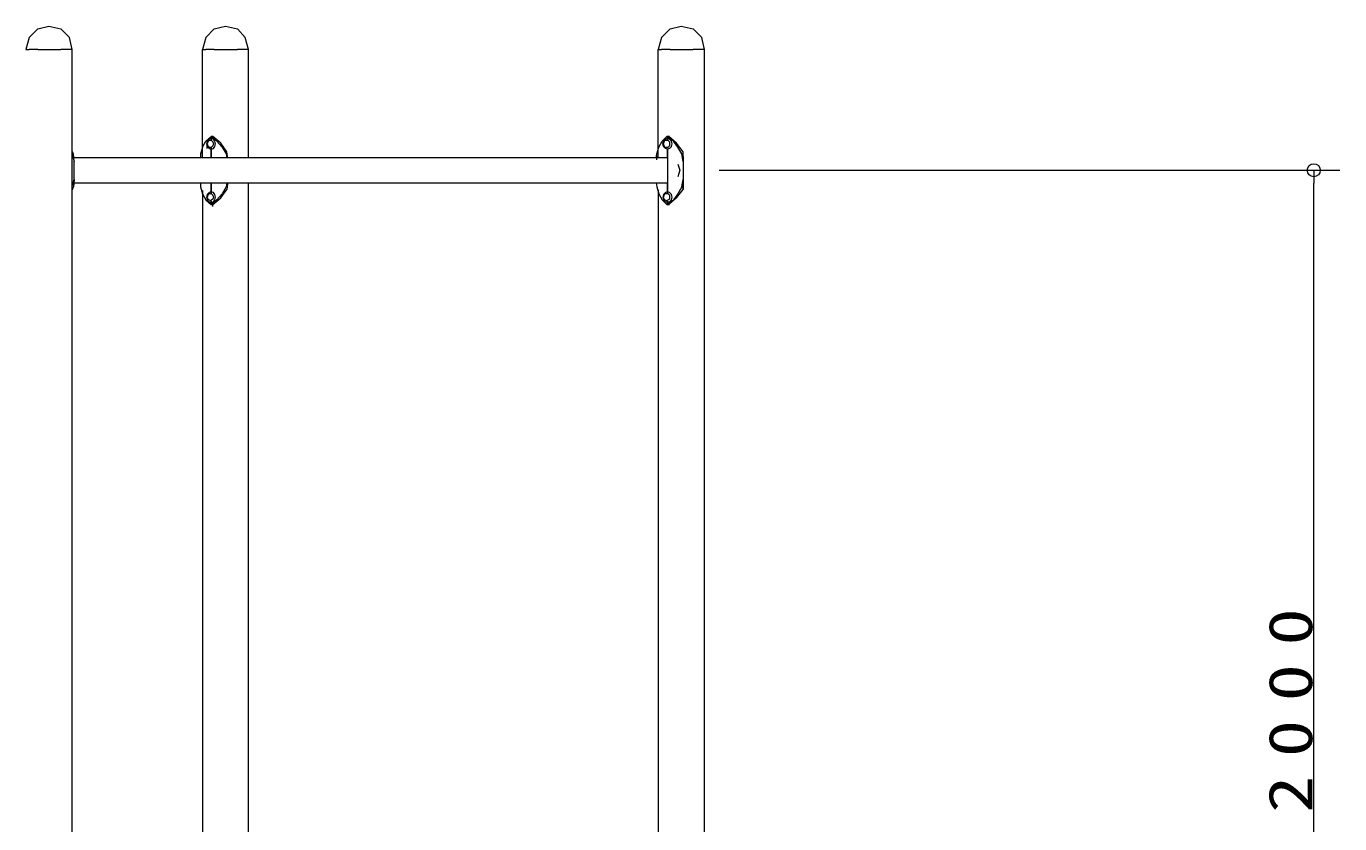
# Model space of a CAD drawing. Units: millimetres on the paper. Extents: x 0 to 420, y -594 to 297.
# Drawn here: x 332.8 to 383.5, y -172.7 to -141.9 of the extents above; entities that cross this region are included whole.
import ezdxf

# ---------------------------------------------------------------- set-up
doc = ezdxf.new("R2010")
doc.units = ezdxf.units.MM
for name, color, linetype, lineweight in [('0_2', 7, 'Continuous', 13), ('2D', 7, 'Continuous', 13), ('2D_DIMENSION', 7, 'Continuous', 13)]:
    doc.layers.add(name, color=color, linetype=linetype, lineweight=lineweight)
doc.styles.add('ＭＳ ゴシック', font='')
doc.styles.get('ＭＳ ゴシック').set_extended_font_data('MS Gothic')

msp = doc.modelspace()

# ---------------------------------------------------------------- linework, layer by layer
at = {"layer": '0_2'}
msp.add_line((382.476, -147.478), (382.476, -147.978), dxfattribs=at)
msp.add_circle((382.476, -147.478), 0.25, dxfattribs=at)
at = {"layer": '2D'}
for p, q in [((333.267, -142.033), (332.937, -142.364)), ((333.267, -142.033), (333.699, -141.932)), ((333.699, -141.932), (334.156, -142.033)), ((334.156, -142.033), (334.486, -142.364)), ((340.074, -142.033), (339.744, -142.364)), ((340.074, -142.033), (340.506, -141.932)), ((340.506, -141.932), (340.963, -142.033)), ((340.963, -142.033), (341.268, -142.364)), ((357.651, -142.033), (357.321, -142.364)), ((357.651, -142.033), (358.083, -141.932)), ((358.083, -141.932), (358.54, -142.033)), ((358.54, -142.033), (358.87, -142.364)), ((332.937, -142.364), (332.81, -142.821)), ((332.81, -142.821), (332.937, -142.821)), ((333.267, -142.821), (332.937, -142.821)), ((333.267, -142.821), (333.699, -142.821)), ((333.699, -142.821), (334.156, -142.821)), ((334.486, -142.821), (334.156, -142.821)), ((334.588, -142.821), (334.486, -142.364)), ((334.588, -142.821), (334.486, -142.821)), ((334.588, -187.478), (334.588, -142.821)), ((339.744, -142.364), (339.617, -142.821)), ((339.617, -142.821), (339.744, -142.821)), ((339.617, -146.995), (339.617, -142.821)), ((340.074, -142.821), (339.744, -142.821)), ((340.074, -142.821), (340.506, -142.821)), ((340.506, -142.821), (340.963, -142.821)), ((341.268, -142.821), (340.963, -142.821)), ((341.395, -142.821), (341.268, -142.364)), ((341.395, -142.821), (341.268, -142.821)), ((341.395, -146.995), (341.395, -142.821)), ((357.321, -142.364), (357.194, -142.821)), ((357.194, -142.821), (357.321, -142.821)), ((357.194, -146.995), (357.194, -142.821)), ((357.651, -142.821), (357.321, -142.821)), ((357.651, -142.821), (358.083, -142.821)), ((358.083, -142.821), (358.54, -142.821)), ((358.87, -142.821), (358.54, -142.821)), ((358.972, -142.821), (358.87, -142.364)), ((358.972, -142.821), (358.87, -142.821)), ((358.972, -187.478), (358.972, -142.827)), ((339.617, -146.589), (339.744, -146.36)), ((339.744, -146.36), (339.947, -146.183)), ((339.795, -146.36), (339.769, -146.462)), ((339.871, -146.284), (339.795, -146.36)), ((339.845, -146.31), (339.795, -146.36)), ((339.795, -146.36), (339.795, -146.386)), ((339.82, -146.386), (339.795, -146.462)), ((339.82, -146.386), (339.871, -146.335)), ((339.871, -146.284), (339.845, -146.31)), ((339.947, -146.259), (339.871, -146.284)), ((339.922, -146.335), (339.871, -146.335)), ((339.972, -146.335), (339.922, -146.335)), ((339.947, -146.183), (339.947, -146.31)), ((339.947, -146.183), (339.947, -146.31)), ((339.947, -146.183), (339.947, -146.31)), ((339.947, -146.183), (339.947, -146.31)), ((340.176, -146.36), (339.947, -146.183)), ((339.947, -146.183), (340.023, -146.183)), ((339.972, -146.183), (339.947, -146.183)), ((339.947, -146.183), (339.972, -146.183)), ((340.023, -146.183), (339.947, -146.183)), ((339.947, -146.183), (339.972, -146.183)), ((340.023, -146.183), (339.947, -146.183)), ((340.049, -146.284), (339.947, -146.259)), ((339.972, -146.335), (340.023, -146.386)), ((340.328, -146.437), (340.023, -146.183)), ((340.023, -146.386), (340.049, -146.462)), ((340.099, -146.36), (340.049, -146.284)), ((340.125, -146.462), (340.099, -146.36)), ((340.379, -146.589), (340.176, -146.36)), ((357.219, -146.589), (357.346, -146.36)), ((357.346, -146.36), (357.524, -146.183)), ((357.371, -146.462), (357.397, -146.36)), ((357.473, -146.284), (357.397, -146.36)), ((357.448, -146.31), (357.397, -146.36)), ((357.397, -146.36), (357.397, -146.386)), ((357.397, -146.462), (357.422, -146.386)), ((357.422, -146.386), (357.448, -146.335)), ((357.473, -146.284), (357.448, -146.31)), ((357.524, -146.335), (357.448, -146.335)), ((357.549, -146.259), (357.473, -146.284)), ((357.524, -146.183), (357.549, -146.183)), ((357.524, -146.183), (357.6, -146.183)), ((357.524, -146.183), (357.549, -146.183)), ((357.549, -146.183), (357.524, -146.183)), ((357.524, -146.183), (357.549, -146.183)), ((357.575, -146.335), (357.524, -146.335)), ((357.549, -146.31), (357.549, -146.183)), ((357.549, -146.183), (357.549, -146.31)), ((357.549, -146.183), (357.549, -146.31)), ((357.778, -146.36), (357.549, -146.183)), ((357.6, -146.183), (357.549, -146.183)), ((357.6, -146.183), (357.549, -146.183)), ((357.625, -146.284), (357.549, -146.259)), ((357.575, -146.335), (357.625, -146.386)), ((357.905, -146.437), (357.6, -146.183)), ((357.6, -146.183), (357.625, -146.183)), ((357.625, -146.183), (357.6, -146.183)), ((357.6, -146.183), (357.625, -146.183)), ((357.702, -146.36), (357.625, -146.284)), ((357.625, -146.386), (357.625, -146.462)), ((357.727, -146.462), (357.702, -146.36)), ((357.956, -146.589), (357.778, -146.36)), ((334.638, -146.843), (334.588, -146.741)), ((334.664, -147.148), (334.638, -146.843)), ((339.617, -146.589), (339.541, -146.843)), ((339.541, -146.843), (339.541, -146.995)), ((339.769, -146.462), (339.795, -146.564)), ((339.795, -146.462), (339.82, -146.538)), ((339.795, -146.64), (339.795, -146.487)), ((339.795, -146.564), (339.871, -146.64)), ((339.845, -146.614), (339.795, -146.564)), ((339.871, -146.589), (339.82, -146.538)), ((339.845, -146.614), (339.871, -146.64)), ((339.871, -146.589), (339.922, -146.589)), ((339.871, -146.64), (339.947, -146.665)), ((339.922, -146.589), (339.972, -146.589)), ((339.947, -146.614), (339.947, -146.995)), ((339.947, -146.614), (339.947, -146.995)), ((339.947, -146.614), (339.947, -146.995)), ((339.947, -146.995), (339.947, -146.614)), ((339.947, -146.665), (340.049, -146.64)), ((340.023, -146.538), (339.972, -146.589)), ((340.049, -146.462), (340.023, -146.538)), ((340.049, -146.64), (340.099, -146.564)), ((340.099, -146.564), (340.125, -146.462)), ((340.557, -146.767), (340.328, -146.437)), ((340.379, -146.589), (340.531, -146.843)), ((340.531, -146.843), (340.557, -146.995)), ((340.582, -146.945), (340.557, -146.767)), ((357.117, -146.995), (357.143, -146.843)), ((357.143, -146.843), (357.219, -146.589)), ((357.397, -146.564), (357.371, -146.462)), ((357.422, -146.538), (357.397, -146.462)), ((357.397, -146.564), (357.422, -146.589)), ((357.448, -146.614), (357.397, -146.564)), ((357.448, -146.589), (357.422, -146.538)), ((357.448, -146.589), (357.524, -146.589)), ((357.448, -146.614), (357.473, -146.64)), ((357.473, -146.64), (357.448, -146.614)), ((357.549, -146.665), (357.473, -146.64)), ((357.524, -146.589), (357.575, -146.589)), ((357.625, -146.64), (357.549, -146.665)), ((357.549, -146.995), (357.549, -146.64)), ((357.549, -146.64), (357.549, -146.995)), ((357.549, -146.64), (357.549, -146.995)), ((357.625, -146.538), (357.575, -146.589)), ((357.625, -146.462), (357.625, -146.538)), ((357.625, -146.64), (357.702, -146.564)), ((357.702, -146.564), (357.727, -146.462)), ((358.159, -146.767), (357.905, -146.437)), ((358.108, -146.843), (357.956, -146.589)), ((358.159, -147.148), (358.108, -146.843)), ((358.159, -146.945), (358.159, -146.767)), ((358.159, -146.945), (358.159, -146.767)), ((334.588, -146.919), (334.613, -146.945)), ((334.613, -146.945), (334.664, -147.148)), ((357.549, -146.995), (334.638, -146.995)), ((334.664, -147.834), (334.664, -147.148)), ((340.582, -146.995), (340.582, -146.945)), ((357.143, -147.072), (357.143, -146.919)), ((357.549, -146.995), (357.549, -147.961)), ((357.956, -147.249), (358.032, -147.478)), ((358.159, -146.945), (358.159, -147.148)), ((358.159, -147.148), (358.159, -147.834)), ((334.613, -148.011), (334.664, -147.834)), ((334.664, -147.834), (334.638, -148.113)), ((358.032, -147.478), (357.956, -147.732)), ((358.108, -148.113), (358.159, -147.834)), ((358.159, -147.834), (358.159, -148.011)), ((334.613, -148.011), (334.588, -148.062)), ((334.588, -148.24), (334.638, -148.113)), ((334.638, -147.961), (357.549, -147.961)), ((339.541, -147.961), (339.541, -148.113)), ((339.541, -147.986), (339.541, -147.961)), ((339.541, -148.113), (339.617, -148.392)), ((339.617, -148.26), (339.617, -187.478)), ((339.617, -148.392), (339.744, -148.621)), ((339.871, -148.342), (339.795, -148.418)), ((339.845, -148.367), (339.795, -148.418)), ((339.82, -148.443), (339.871, -148.392)), ((339.871, -148.342), (339.845, -148.367)), ((339.947, -148.316), (339.871, -148.342)), ((339.922, -148.392), (339.871, -148.392)), ((339.972, -148.392), (339.922, -148.392)), ((339.947, -147.961), (339.947, -148.367)), ((339.947, -147.961), (339.947, -148.367)), ((339.947, -147.961), (339.947, -148.367)), ((339.947, -148.367), (339.947, -147.961)), ((340.049, -148.342), (339.947, -148.316)), ((339.972, -148.392), (340.023, -148.443)), ((340.099, -148.418), (340.049, -148.342)), ((340.379, -148.392), (340.176, -148.621)), ((340.328, -148.545), (340.557, -148.215)), ((340.531, -148.113), (340.379, -148.392)), ((340.557, -147.961), (340.531, -148.113)), ((340.582, -148.011), (340.557, -148.215)), ((340.582, -147.961), (340.582, -148.011)), ((341.395, -174.956), (341.395, -147.961)), ((357.117, -147.961), (357.143, -148.113)), ((357.143, -148.113), (357.219, -148.392)), ((357.194, -148.235), (357.194, -175.159)), ((357.219, -148.392), (357.346, -148.621)), ((357.473, -148.342), (357.397, -148.418)), ((357.448, -148.367), (357.397, -148.418)), ((357.422, -148.443), (357.448, -148.392)), ((357.473, -148.342), (357.448, -148.367)), ((357.524, -148.392), (357.448, -148.392)), ((357.549, -148.316), (357.473, -148.342)), ((357.575, -148.392), (357.524, -148.392)), ((357.549, -148.367), (357.549, -147.961)), ((357.549, -147.961), (357.549, -148.367)), ((357.549, -147.961), (357.549, -148.367)), ((357.625, -148.342), (357.549, -148.316)), ((357.575, -148.392), (357.625, -148.443)), ((357.702, -148.418), (357.625, -148.342)), ((357.956, -148.392), (357.778, -148.621)), ((357.905, -148.545), (358.159, -148.215)), ((358.108, -148.113), (357.956, -148.392)), ((358.159, -148.011), (358.159, -148.215)), ((358.159, -148.215), (358.159, -148.037)), ((339.744, -148.621), (339.947, -148.799)), ((339.795, -148.418), (339.769, -148.519)), ((339.769, -148.519), (339.795, -148.621)), ((339.795, -148.418), (339.795, -148.443)), ((339.82, -148.443), (339.795, -148.519)), ((339.795, -148.519), (339.82, -148.596)), ((339.795, -148.596), (339.795, -148.621)), ((339.795, -148.621), (339.871, -148.697)), ((339.845, -148.672), (339.795, -148.621)), ((339.871, -148.621), (339.82, -148.596)), ((339.871, -148.697), (339.845, -148.672)), ((339.871, -148.621), (339.922, -148.646)), ((339.871, -148.697), (339.947, -148.723)), ((339.922, -148.646), (339.972, -148.621)), ((340.176, -148.621), (339.947, -148.799)), ((339.947, -148.672), (339.947, -148.799)), ((339.947, -148.672), (339.947, -148.799)), ((339.947, -148.672), (339.947, -148.799)), ((339.947, -148.799), (339.947, -148.672)), ((339.947, -148.723), (340.049, -148.697)), ((340.023, -148.799), (339.947, -148.799)), ((339.947, -148.799), (340.023, -148.799)), ((339.947, -148.799), (339.972, -148.799)), ((339.972, -148.799), (339.947, -148.799)), ((339.947, -148.799), (339.972, -148.799)), ((339.947, -148.799), (340.023, -148.799)), ((340.023, -148.596), (339.972, -148.621)), ((340.023, -148.443), (340.049, -148.519)), ((340.049, -148.519), (340.023, -148.596)), ((340.023, -148.799), (340.328, -148.545)), ((340.023, -148.875), (340.023, -148.723)), ((340.049, -148.697), (340.099, -148.621)), ((340.125, -148.519), (340.099, -148.418)), ((340.099, -148.621), (340.125, -148.519)), ((357.346, -148.621), (357.524, -148.799)), ((357.397, -148.418), (357.371, -148.519)), ((357.371, -148.519), (357.397, -148.621)), ((357.397, -148.519), (357.422, -148.443)), ((357.422, -148.596), (357.397, -148.519)), ((357.397, -148.621), (357.473, -148.697)), ((357.448, -148.672), (357.397, -148.621)), ((357.422, -148.596), (357.448, -148.621)), ((357.448, -148.621), (357.524, -148.646)), ((357.448, -148.672), (357.473, -148.697)), ((357.549, -148.723), (357.473, -148.697)), ((357.524, -148.646), (357.575, -148.621)), ((357.524, -148.799), (357.549, -148.799)), ((357.524, -148.799), (357.549, -148.799)), ((357.6, -148.799), (357.524, -148.799)), ((357.524, -148.799), (357.549, -148.799)), ((357.524, -148.799), (357.549, -148.799)), ((357.549, -148.799), (357.778, -148.621)), ((357.549, -148.799), (357.549, -148.672)), ((357.549, -148.672), (357.549, -148.799)), ((357.549, -148.672), (357.549, -148.799)), ((357.625, -148.697), (357.549, -148.723)), ((357.549, -148.799), (357.6, -148.799)), ((357.6, -148.799), (357.549, -148.799)), ((357.625, -148.596), (357.575, -148.621)), ((357.905, -148.545), (357.6, -148.799)), ((357.6, -148.799), (357.625, -148.799)), ((357.6, -148.799), (357.625, -148.799)), ((357.625, -148.799), (357.6, -148.799)), ((357.625, -148.443), (357.625, -148.519)), ((357.625, -148.519), (357.625, -148.596)), ((357.625, -148.697), (357.702, -148.621)), ((357.727, -148.519), (357.702, -148.418)), ((357.702, -148.621), (357.727, -148.519))]:
    msp.add_line(p, q, dxfattribs=at)
at = {"layer": '2D_DIMENSION'}
for p, q in [((359.549, -147.478), (383.476, -147.478)), ((382.476, -186.978), (382.476, -147.978))]:
    msp.add_line(p, q, dxfattribs=at)

# ---------------------------------------------------------------- texts
at = {"layer": '2D_DIMENSION', "insert": (382.442, -172.242), "char_height": 1.686, "attachment_point": 7, "rotation": 90, "style": 'ＭＳ ゴシック'}
msp.add_mtext('\\T1.5;\\W1.25;2000', dxfattribs=at)

doc.saveas('drawing.dxf')
